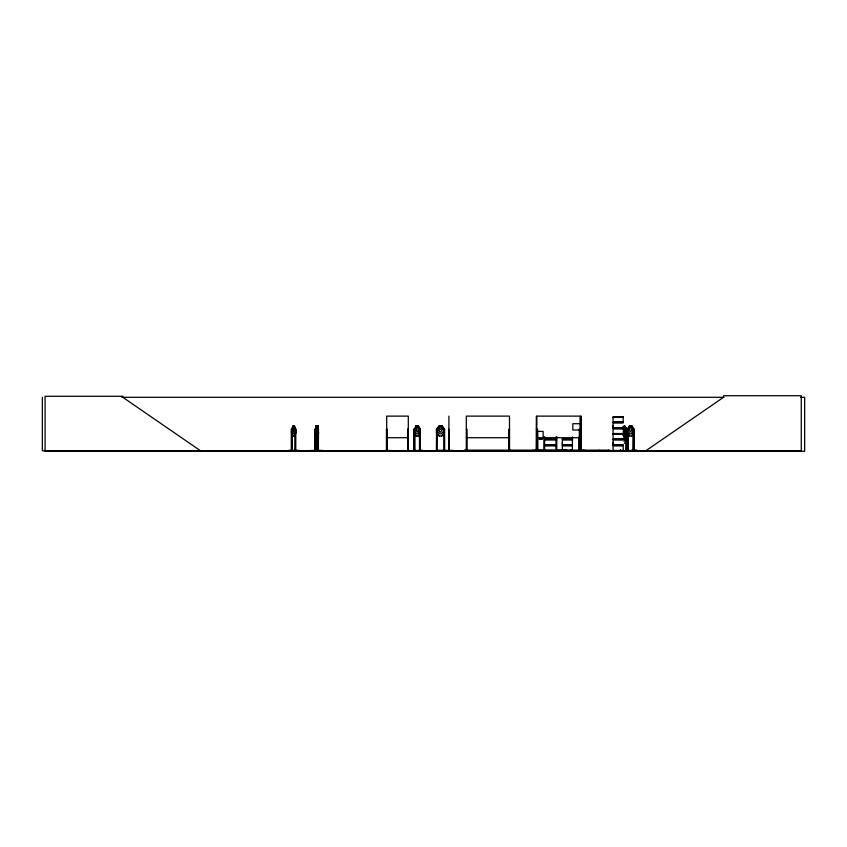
<?xml version="1.0" encoding="UTF-8"?>
<svg xmlns="http://www.w3.org/2000/svg" width="847" height="847" viewBox="0 0 847 847"><rect width="100%" height="100%" fill="white"/><g stroke="black" fill="none" stroke-linecap="round" stroke-linejoin="round"><path stroke-width="1.27" d="M572.466 444.823L562.366 444.823L562.376 442.346M623.17 444.823L613.069 444.823L613.08 442.346M623.17 427.841L613.069 427.841L613.08 425.363M444.993 450.413L453.081 450.382M532.445 450.413L543.838 450.255M585.086 450.805L556.913 450.255M585.235 450.805L576.987 450.71L585.235 450.382M316.355 431.801L315.762 433.833L315.571 428.974M315.56 429.122L316.132 425.872L316.047 436.046M316.217 429.122C315.433 418.238 315.465 440.228 316.217 428.974M292.099 429.058L292.035 450.816M316.471 429.133L316.047 425.776M317.413 429.133L316.979 450.816M414.808 429.08L414.765 450.816M419.689 429.228L419.667 450.816M633.291 429.058L633.217 450.816L633.418 429.238M317.858 426.316L317.858 432.065L318.154 430.742M626.229 429.058L626.081 450.816M437.391 450.816L437.391 450.032L436.385 450.752L436.576 429.238L437.285 428.942L437.221 450.816M623.138 434.575L624.832 436.766L623.551 434.077L624.673 431.472L623.17 433.569L613.08 433.495L613.069 428.847L623.17 428.847M311.008 450.413L322.389 450.413M315.148 450.816L315.677 425.776L316.577 429.238M317.043 450.816L317.71 425.776M317.254 429.207L317.71 425.872L317.784 433.833L318.377 431.801M318.08 436.046L318.599 432.595L317.614 436.046M562.313 450.773L562.376 445.818L572.466 445.818M613.048 450.805L613.069 445.818L623.17 445.818L623.233 450.371M293.507 426.316L293.062 430.742L293.962 432.065L294.438 429.238L293.433 426.316M383.013 450.752L390.012 450.382M287.959 450.413L299.139 450.413M416.851 426.316L416.205 430.742L417.518 432.065L418.196 429.238L417.518 426.316L416.788 426.316M416.195 425.872L415.189 431.801L416.533 433.833L417.867 433.833L419.191 431.801L419.191 429.238L418.196 425.872L416.131 425.872M633.238 429.228L633.99 429.238L634.011 450.816M625.044 450.413L630.03 450.816M629.977 450.752L624.97 450.752M291.612 450.816L291.548 429.207L293.03 425.776L294.46 425.776M294.375 436.046L295.857 432.626L294.46 436.046L292.956 436.046L291.675 432.595M562.27 450.689L574.15 450.763L562.376 450.466M612.974 450.689L623.18 450.604M465.829 450.773L465.892 450.149M466.157 450.71L466.231 450.032M536.193 450.805L536.352 416.121M536.564 450.752L536.882 416.121L580.057 416.121L580.121 450.816M536.776 450.71L536.638 429.238M413.961 450.816L414.067 429.207L416.163 425.776M418.143 435.961L420.271 432.626L420.271 429.207L418.227 425.776L416.099 425.776M420.271 432.626L418.174 436.046L416.099 436.046L414.183 432.595M627.521 429.238L629.628 425.872M631.714 436.046L633.778 432.595M622.916 426.316L623.72 426.316L624.461 429.238L626.833 432.626L624.535 436.046L626.875 432.626L626.833 436.057L624.451 439.477L626.759 436.025M626.769 440.175L624.355 443.51M624.08 433.833L625.594 431.801L624.504 425.872M624.08 437.264L625.594 435.231L624.461 429.291L626.759 432.658M623.974 441.382L625.488 439.349C622.471 427.121 627.468 435.57 626.695 440.144M441.848 435.961L444.506 432.595L441.89 436.046L439.148 436.046L436.449 432.626L436.449 429.207L439.148 425.776L441.89 425.776L444.59 429.207L444.664 450.413M543.34 437.401L542.059 439.17L539.317 439.17L538.025 437.401M645.774 450.816L723.529 397.307L723.529 395.729L801.273 395.729L801.273 450.816L42.35 450.816L42.35 397.307M555.907 450.763L556.098 436.851M571.27 450.763L571.153 450.032M121.841 397.307L723.931 397.307M800.68 397.307L804.65 397.307L804.65 451.271L45.082 451.271L45.082 396.29L122.836 396.29L122.836 397.307L200.58 450.816M613.059 416.904L623.18 416.904M613.08 417.402L623.159 417.402M612.995 422.23L623.244 422.23M612.995 422.537L623.244 422.537M623.17 422.886L613.069 422.886L613.069 427.841M580.004 423.722L572.816 423.722L572.816 430.011L580.004 430.011M317.614 425.776L318.165 425.776M624.493 425.776L626.875 429.207L626.981 450.816M317.625 425.872L318.377 429.238L318.377 450.816L318.472 428.953M441.848 425.872L439.191 425.872L437.857 429.238L437.857 431.801L439.646 433.833L441.414 433.833L443.161 431.801L443.161 429.238L441.848 425.872L444.506 429.238L443.701 428.953L443.764 450.816L443.68 450.032L444.58 450.032M317.773 426.316L318.091 450.816M612.995 428.19L623.244 428.19M612.995 428.497L623.244 428.497M295.402 428.931L295.349 450.816M291.548 429.207L291.792 450.816M292.024 429.196L291.368 429.238L291.347 450.816M315.148 429.207L314.819 450.816M414.067 429.207L414.151 450.816M414.702 429.196L413.961 429.238M420.271 429.207L419.392 429.238L419.519 450.816M436.449 429.207L444.59 429.207M624.493 429.207L624.461 430.742L622.916 432.065M624.461 425.872C628.358 429.207 624.758 430.911 626.293 436.851M633.916 450.816L633.905 429.207L631.714 425.776M295.116 429.238L295.116 431.801L294.205 433.833L293.284 433.833L292.363 431.801L293.051 425.872L294.428 425.872L295.116 429.238L295.857 429.207L295.857 432.626M318.112 429.238L318.08 425.776M408.296 429.238L407.682 429.238L407.64 450.816M448.889 429.238L449.175 450.816L449.228 450.032M466.316 429.238L467.057 429.238L467.142 450.816M509.492 429.238L508.761 429.238L508.676 450.816M536.352 429.238L537.612 429.238L537.697 450.816M580.057 429.238L579.327 429.238L579.412 450.816M580.883 429.238L581.328 450.816L581.37 450.032M622.916 429.736L623.678 429.736L624.461 432.658L624.461 434.162L622.916 435.496M317.17 432.626L317.71 436.046M627.521 432.595L627.394 429.207L629.596 425.776L631.767 425.776L633.905 429.207M623.18 433.632L612.974 433.759L623.614 433.855L624.355 438.28L623.572 439.614L612.995 439.519M623.18 434.066L613.059 434.088L613.08 438.862L623.17 438.862M613.08 434.373L623.159 434.373M315.677 436.046L315.243 432.595L316.143 436.046M631.767 436.046L629.543 436.046L627.394 432.626L629.628 435.961M386.708 437.708L408.296 437.708M466.316 437.708L509.492 437.708M536.882 437.708L580.057 437.708M545.203 438.862L555.304 438.862M562.366 438.862L572.466 438.862M539.359 439.085L542.016 439.085M545.14 439.212L555.378 439.212M562.292 439.212L572.53 439.212M612.995 439.212L623.244 439.212M545.14 439.519L555.378 439.519M562.292 439.519L572.53 439.519M545.203 439.858L555.304 439.858M572.466 439.858L562.366 439.858L562.366 444.823M623.17 439.858L613.069 439.858L613.069 444.823M545.203 444.823L555.304 444.823M545.14 445.162L555.378 445.162M562.292 445.162L572.53 445.162M612.995 445.162L623.244 445.162M545.14 445.469L555.378 445.469M562.292 445.469L572.53 445.469M612.995 445.469L623.244 445.469M545.203 445.818L555.304 445.818M291.304 450.032L292.056 450.032M295.042 450.032L295.794 450.032M314.819 450.032L315.349 450.032M316.016 450.032L316.556 450.816M317.381 450.032L316.842 450.816M318.578 450.032L318.08 450.816M386.401 450.032L387.153 450.032L387.121 450.816L387.079 429.238L386.465 429.238L386.423 450.816M407.619 450.032L408.37 450.032M414.765 450.032L413.887 450.032L413.897 450.816M420.197 450.032L419.318 450.032L419.329 450.816M449.259 450.032L448.804 450.816M626.081 450.032L627.002 450.032M627.468 450.032L628.368 450.032L628.432 450.816M633.164 450.032L634.064 450.032M417.444 450.816L422.801 450.413L404.781 450.763M437.391 450.255L443.68 450.255M598.871 450.371L602.196 450.816M637.463 450.371L613.641 450.816M545.214 450.466L555.293 450.466M613.08 450.466L623.159 450.466M631.544 450.413L636.489 450.413L631.618 450.371M417.529 450.763L422.812 450.752M545.203 450.604L555.314 450.615M580.28 450.763L580.142 450.032M544.812 450.752L544.737 450.032M509.968 450.763L510.063 450.149M436.533 432.595L439.191 435.961M418.174 425.776L420.197 429.238L420.123 450.816M414.13 432.595L416.163 436.046M294.375 425.776L295.815 429.238L295.719 450.816M291.601 432.595L293.03 436.046M646.102 450.816L638.479 450.816M633.704 450.032L633.715 450.816M633.503 450.032L633.524 450.816M628.241 450.816L628.294 429.238L627.458 429.207L627.553 450.816M627.976 428.953L627.998 450.816M627.828 450.032L627.807 450.816M627.712 429.238L627.648 450.816M626.833 429.207L626.854 450.816M626.674 450.032L626.695 450.816M626.388 450.032L626.399 450.816M626.293 439.392L626.219 450.816M620.766 450.255L620.809 450.816M620.555 450.032L620.597 450.816M620.438 450.032L620.459 450.816M620.226 450.371L619.93 450.816M610.2 450.816L610.2 450.149L464.325 450.149L464.325 450.816M608.622 450.149L608.622 450.816M596.944 450.816L593.578 450.816M583.202 450.149L583.202 450.816M581.053 416.121L581.042 450.816M580.894 416.121L580.883 450.816L580.809 450.032M579.666 436.851L579.719 450.816M579.581 450.032L579.581 450.816M579.242 450.032L579.242 450.816M578.935 436.851L578.935 450.816L578.85 450.032M572.551 450.032L572.551 450.816M572.466 436.851L572.381 450.816M571.82 450.032L571.683 450.816M571.651 450.032L571.63 450.816L571.429 450.032M571.005 450.032L570.973 450.816M570.878 450.032L570.814 450.816M570.73 450.032L570.634 450.816M566.082 450.816L566.018 450.032L565.891 450.816M565.828 450.032L565.743 450.816M565.584 450.032L565.563 450.816L565.32 450.032M565.288 450.032L565.214 450.816M564.113 450.032L564.113 450.816L563.943 450.032M563.382 450.032L563.382 450.816M563.297 450.032L563.213 450.816M556.913 450.032L556.913 450.816M556.828 436.851L556.744 450.816M556.183 450.032L556.183 450.816M544.653 436.851L544.568 450.816M544.007 450.032L544.007 450.816M543.922 436.851L543.838 450.816M543.118 437.698L543.118 431.398L537.496 431.398L537.538 450.816M537.369 450.032L537.369 450.816M536.966 450.032L536.966 450.816M535.473 450.149L535.473 450.816M509.576 450.032L509.555 450.816L509.492 416.121L466.316 416.121L466.316 450.816M508.846 450.032L508.846 450.816M508.496 450.149L508.496 450.816M466.962 450.032L466.972 450.816M448.899 416.121L448.889 450.816M444.421 450.032L444.421 450.816M419.943 429.238L419.943 450.816M419.858 450.032L419.826 450.816M414.511 429.238L414.575 450.816M414.268 450.032L414.395 450.816M408.328 450.816L408.296 416.121L386.708 416.121L386.666 450.816M408.095 450.032L408.095 450.816M407.926 429.238L407.926 450.816L407.883 450.032M386.835 429.238L386.878 450.816M317.381 428.953L317.318 450.816M316.439 428.953L316.344 450.816M316.206 434.31L316.206 450.816M316.09 434.31L316.069 450.816M315.349 428.953L315.296 450.816M315.01 429.238L315.02 450.816M295.529 450.032L295.529 450.816M295.307 450.032L295.307 450.816M295.105 434.31L295.063 450.816M630.263 426.316L629.586 430.742L630.962 432.065L631.682 429.238L630.962 426.316L630.263 426.316M440.059 426.316L439.201 430.742L440.059 432.065L440.948 432.065L441.848 429.238L440.948 426.316L440.059 426.316M629.575 425.872L628.516 431.801L629.935 433.833L631.333 433.833L632.72 431.801L632.72 429.238L631.682 425.872L629.575 425.872M623.18 417.084L613.059 417.105L613.08 421.891L623.17 421.891L623.17 417.105"/></g></svg>
